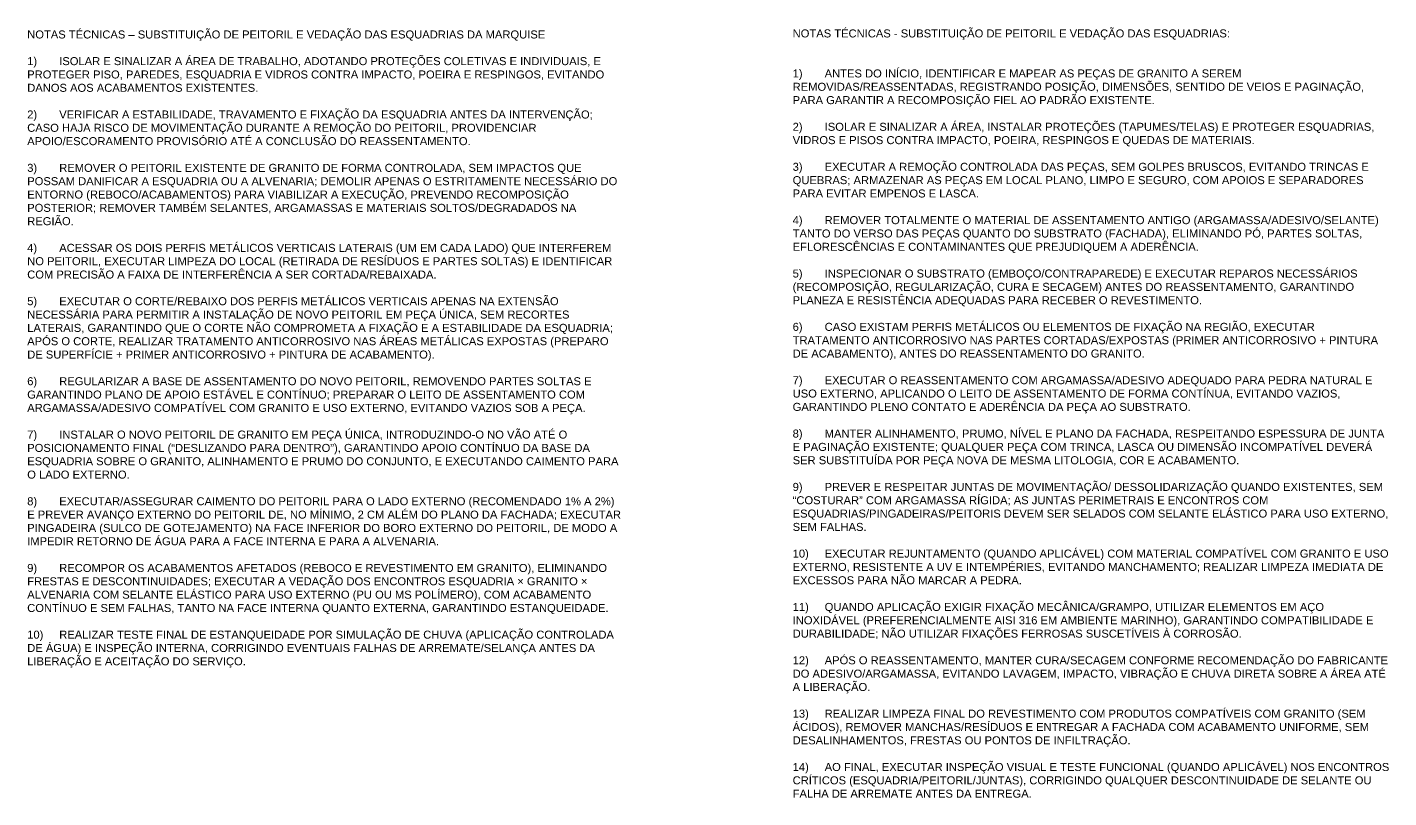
# Model space of a CAD drawing. Header units: millimetres. Extents: x -8 to 5830, y -596 to 3598.
# Drawn here: x 2192 to 2617.4, y 1952.9 to 2193.7 of the extents above; entities that cross this region are included whole.
import ezdxf

# ---------------------------------------------------------------- set-up
doc = ezdxf.new("R2010")
doc.units = ezdxf.units.MM
doc.layers.add('INSTALAÇÕES', color=7, linetype='Continuous')
doc.styles.get("Standard").update_dxf_attribs({"font": 'arial.ttf'})

msp = doc.modelspace()

# ---------------------------------------------------------------- texts
at = {"layer": 'INSTALAÇÕES', "color": 7, "char_height": 2.5, "width": 185.89321, "attachment_point": 1}
for s, insert in [('NOTAS TÉCNICAS – SUBSTITUIÇÃO DE PEITORIL E VEDAÇÃO DAS ESQUADRIAS DA MARQUISE\\P\\P1)^IISOLAR E SINALIZAR A ÁREA DE TRABALHO, ADOTANDO PROTEÇÕES COLETIVAS E INDIVIDUAIS, E PROTEGER PISO, PAREDES, ESQUADRIA E VIDROS CONTRA IMPACTO, POEIRA E RESPINGOS, EVITANDO DANOS AOS ACABAMENTOS EXISTENTES.\\P\\P2)^IVERIFICAR A ESTABILIDADE, TRAVAMENTO E FIXAÇÃO DA ESQUADRIA ANTES DA INTERVENÇÃO; CASO HAJA RISCO DE MOVIMENTAÇÃO DURANTE A REMOÇÃO DO PEITORIL, PROVIDENCIAR APOIO/ESCORAMENTO PROVISÓRIO ATÉ A CONCLUSÃO DO REASSENTAMENTO.\\P\\P3)^IREMOVER O PEITORIL EXISTENTE DE GRANITO DE FORMA CONTROLADA, SEM IMPACTOS QUE POSSAM DANIFICAR A ESQUADRIA OU A ALVENARIA; DEMOLIR APENAS O ESTRITAMENTE NECESSÁRIO DO ENTORNO (REBOCO/ACABAMENTOS) PARA VIABILIZAR A EXECUÇÃO, PREVENDO RECOMPOSIÇÃO POSTERIOR; REMOVER TAMBÉM SELANTES, ARGAMASSAS E MATERIAIS SOLTOS/DEGRADADOS NA REGIÃO.\\P\\P4)^IACESSAR OS DOIS PERFIS METÁLICOS VERTICAIS LATERAIS (UM EM CADA LADO) QUE INTERFEREM NO PEITORIL, EXECUTAR LIMPEZA DO LOCAL (RETIRADA DE RESÍDUOS E PARTES SOLTAS) E IDENTIFICAR COM PRECISÃO A FAIXA DE INTERFERÊNCIA A SER CORTADA/REBAIXADA.\\P\\P5)^IEXECUTAR O CORTE/REBAIXO DOS PERFIS METÁLICOS VERTICAIS APENAS NA EXTENSÃO NECESSÁRIA PARA PERMITIR A INSTALAÇÃO DE NOVO PEITORIL EM PEÇA ÚNICA, SEM RECORTES LATERAIS, GARANTINDO QUE O CORTE NÃO COMPROMETA A FIXAÇÃO E A ESTABILIDADE DA ESQUADRIA; APÓS O CORTE, REALIZAR TRATAMENTO ANTICORROSIVO NAS ÁREAS METÁLICAS EXPOSTAS (PREPARO DE SUPERFÍCIE + PRIMER ANTICORROSIVO + PINTURA DE ACABAMENTO).\\P\\P6)^IREGULARIZAR A BASE DE ASSENTAMENTO DO NOVO PEITORIL, REMOVENDO PARTES SOLTAS E GARANTINDO PLANO DE APOIO ESTÁVEL E CONTÍNUO; PREPARAR O LEITO DE ASSENTAMENTO COM ARGAMASSA/ADESIVO COMPATÍVEL COM GRANITO E USO EXTERNO, EVITANDO VAZIOS SOB A PEÇA.\\P\\P7)^IINSTALAR O NOVO PEITORIL DE GRANITO EM PEÇA ÚNICA, INTRODUZINDO-O NO VÃO ATÉ O POSICIONAMENTO FINAL (“DESLIZANDO PARA DENTRO”), GARANTINDO APOIO CONTÍNUO DA BASE DA ESQUADRIA SOBRE O GRANITO, ALINHAMENTO E PRUMO DO CONJUNTO, E EXECUTANDO CAIMENTO PARA O LADO EXTERNO.\\P\\P8)^IEXECUTAR/ASSEGURAR CAIMENTO DO PEITORIL PARA O LADO EXTERNO (RECOMENDADO 1% A 2%) E PREVER AVANÇO EXTERNO DO PEITORIL DE, NO MÍNIMO, 2 CM ALÉM DO PLANO DA FACHADA; EXECUTAR PINGADEIRA (SULCO DE GOTEJAMENTO) NA FACE INFERIOR DO BORO EXTERNO DO PEITORIL, DE MODO A IMPEDIR RETORNO DE ÁGUA PARA A FACE INTERNA E PARA A ALVENARIA.\\P\\P9)^IRECOMPOR OS ACABAMENTOS AFETADOS (REBOCO E REVESTIMENTO EM GRANITO), ELIMINANDO FRESTAS E DESCONTINUIDADES; EXECUTAR A VEDAÇÃO DOS ENCONTROS ESQUADRIA × GRANITO × ALVENARIA COM SELANTE ELÁSTICO PARA USO EXTERNO (PU OU MS POLÍMERO), COM ACABAMENTO CONTÍNUO E SEM FALHAS, TANTO NA FACE INTERNA QUANTO EXTERNA, GARANTINDO ESTANQUEIDADE.\\P\\P10)^IREALIZAR TESTE FINAL DE ESTANQUEIDADE POR SIMULAÇÃO DE CHUVA (APLICAÇÃO CONTROLADA DE ÁGUA) E INSPEÇÃO INTERNA, CORRIGINDO EVENTUAIS FALHAS DE ARREMATE/SELANÇA ANTES DA LIBERAÇÃO E ACEITAÇÃO DO SERVIÇO.', (2192.018, 2192.678)), ('NOTAS TÉCNICAS - SUBSTITUIÇÃO DE PEITORIL E VEDAÇÃO DAS ESQUADRIAS:\\P\\P\\P1)^IANTES DO INÍCIO, IDENTIFICAR E MAPEAR AS PEÇAS DE GRANITO A SEREM REMOVIDAS/REASSENTADAS, REGISTRANDO POSIÇÃO, DIMENSÕES, SENTIDO DE VEIOS E PAGINAÇÃO, PARA GARANTIR A RECOMPOSIÇÃO FIEL AO PADRÃO EXISTENTE.\\P\\P2)^IISOLAR E SINALIZAR A ÁREA, INSTALAR PROTEÇÕES (TAPUMES/TELAS) E PROTEGER ESQUADRIAS, VIDROS E PISOS CONTRA IMPACTO, POEIRA, RESPINGOS E QUEDAS DE MATERIAIS.\\P\\P3)^IEXECUTAR A REMOÇÃO CONTROLADA DAS PEÇAS, SEM GOLPES BRUSCOS, EVITANDO TRINCAS E QUEBRAS; ARMAZENAR AS PEÇAS EM LOCAL PLANO, LIMPO E SEGURO, COM APOIOS E SEPARADORES PARA EVITAR EMPENOS E LASCA.\\P\\P4)^IREMOVER TOTALMENTE O MATERIAL DE ASSENTAMENTO ANTIGO (ARGAMASSA/ADESIVO/SELANTE) TANTO DO VERSO DAS PEÇAS QUANTO DO SUBSTRATO (FACHADA), ELIMINANDO PÓ, PARTES SOLTAS, EFLORESCÊNCIAS E CONTAMINANTES QUE PREJUDIQUEM A ADERÊNCIA.\\P\\P5)^IINSPECIONAR O SUBSTRATO (EMBOÇO/CONTRAPAREDE) E EXECUTAR REPAROS NECESSÁRIOS (RECOMPOSIÇÃO, REGULARIZAÇÃO, CURA E SECAGEM) ANTES DO REASSENTAMENTO, GARANTINDO PLANEZA E RESISTÊNCIA ADEQUADAS PARA RECEBER O REVESTIMENTO.\\P\\P6)^ICASO EXISTAM PERFIS METÁLICOS OU ELEMENTOS DE FIXAÇÃO NA REGIÃO, EXECUTAR TRATAMENTO ANTICORROSIVO NAS PARTES CORTADAS/EXPOSTAS (PRIMER ANTICORROSIVO + PINTURA DE ACABAMENTO), ANTES DO REASSENTAMENTO DO GRANITO.\\P\\P7)^IEXECUTAR O REASSENTAMENTO COM ARGAMASSA/ADESIVO ADEQUADO PARA PEDRA NATURAL E USO EXTERNO, APLICANDO O LEITO DE ASSENTAMENTO DE FORMA CONTÍNUA, EVITANDO VAZIOS, GARANTINDO PLENO CONTATO E ADERÊNCIA DA PEÇA AO SUBSTRATO.\\P\\P8)^IMANTER ALINHAMENTO, PRUMO, NÍVEL E PLANO DA FACHADA, RESPEITANDO ESPESSURA DE JUNTA E PAGINAÇÃO EXISTENTE; QUALQUER PEÇA COM TRINCA, LASCA OU DIMENSÃO INCOMPATÍVEL DEVERÁ SER SUBSTITUÍDA POR PEÇA NOVA DE MESMA LITOLOGIA, COR E ACABAMENTO.\\P\\P9)^IPREVER E RESPEITAR JUNTAS DE MOVIMENTAÇÃO/ DESSOLIDARIZAÇÃO QUANDO EXISTENTES, SEM “COSTURAR” COM ARGAMASSA RÍGIDA; AS JUNTAS PERIMETRAIS E ENCONTROS COM ESQUADRIAS/PINGADEIRAS/PEITORIS DEVEM SER SELADOS COM SELANTE ELÁSTICO PARA USO EXTERNO, SEM FALHAS.\\P\\P10)^IEXECUTAR REJUNTAMENTO (QUANDO APLICÁVEL) COM MATERIAL COMPATÍVEL COM GRANITO E USO EXTERNO, RESISTENTE A UV E INTEMPÉRIES, EVITANDO MANCHAMENTO; REALIZAR LIMPEZA IMEDIATA DE EXCESSOS PARA NÃO MARCAR A PEDRA.\\P\\P11)^IQUANDO APLICAÇÃO EXIGIR FIXAÇÃO MECÂNICA/GRAMPO, UTILIZAR ELEMENTOS EM AÇO INOXIDÁVEL (PREFERENCIALMENTE AISI 316 EM AMBIENTE MARINHO), GARANTINDO COMPATIBILIDADE E DURABILIDADE; NÃO UTILIZAR FIXAÇÕES FERROSAS SUSCETÍVEIS À CORROSÃO.\\P\\P12)^IAPÓS O REASSENTAMENTO, MANTER CURA/SECAGEM CONFORME RECOMENDAÇÃO DO FABRICANTE DO ADESIVO/ARGAMASSA, EVITANDO LAVAGEM, IMPACTO, VIBRAÇÃO E CHUVA DIRETA SOBRE A ÁREA ATÉ A LIBERAÇÃO.\\P\\P13)^IREALIZAR LIMPEZA FINAL DO REVESTIMENTO COM PRODUTOS COMPATÍVEIS COM GRANITO (SEM ÁCIDOS), REMOVER MANCHAS/RESÍDUOS E ENTREGAR A FACHADA COM ACABAMENTO UNIFORME, SEM DESALINHAMENTOS, FRESTAS OU PONTOS DE INFILTRAÇÃO.\\P\\P14)^IAO FINAL, EXECUTAR INSPEÇÃO VISUAL E TESTE FUNCIONAL (QUANDO APLICÁVEL) NOS ENCONTROS CRÍTICOS (ESQUADRIA/PEITORIL/JUNTAS), CORRIGINDO QUALQUER DESCONTINUIDADE DE SELANTE OU FALHA DE ARREMATE ANTES DA ENTREGA.', (2431.135, 2192.999))]:
    msp.add_mtext(s, dxfattribs=dict(at, insert=insert))

doc.saveas('drawing.dxf')
